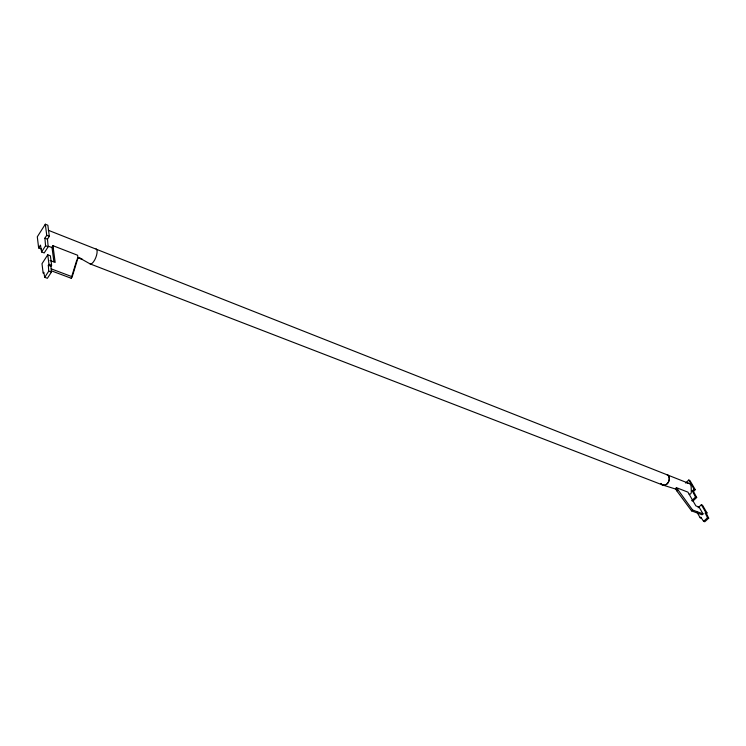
<?xml version="1.0" encoding="UTF-8"?>
<svg xmlns="http://www.w3.org/2000/svg" width="746" height="746" viewBox="0 0 746 746"><rect width="100%" height="100%" fill="white"/><g stroke="black" fill="none" stroke-linecap="round" stroke-linejoin="round"><path stroke-width="1.12" d="M51.232 270.77L71.206 278.258L76.67 260.447M71.206 278.258L72.213 276.757L77.994 257.855L77.593 255.244L52.947 245.676L51.968 247.187L53.889 261.706M38.643 247.961L40.471 245.098L41.58 251.962L44.182 252.95L48.173 246.758L47.474 239.205L49.32 236.323L47.865 225.236L45.31 224.22L37.3 236.799L38.643 247.961L41.217 248.95M41.58 251.962L45.571 245.76L44.891 238.198L46.737 235.316L45.31 224.22M47.763 254.796L42 263.711L43.156 273.241L43.8 272.253L44.732 277.316L47.38 278.295L51.399 272.141L50.961 266.294L51.614 265.287L50.383 255.794L47.763 254.796L48.975 264.289L48.322 265.296L48.751 271.143L44.732 277.316M77.015 259.338L77.994 257.855M676.445 487.679L675.484 488.593L676.725 490.765L691.607 510.889L702.07 514.805L703.04 513.91L699.095 507.112L695.887 505.891L687.905 492.136L676.445 487.679L692.586 509.975L703.04 513.91M676.725 490.765L677.685 489.852M685.593 483.026L688.745 480.032L689.901 480.489L695.272 489.674L693.463 491.381L692.307 490.924L694.116 489.217L695.272 489.674M691.617 500.725L695.533 497.06L696.689 497.507L692.782 501.172M691.607 510.889L692.586 509.975M698.107 507.765L701.333 504.762L702.499 505.201L707.012 512.931L706.378 513.518L705.212 513.08L705.847 512.493L707.012 512.931M696.811 511.952L700.158 517.752L700.792 517.164L703.599 521.351L704.765 521.78L708.7 518.162L706.378 513.518M703.599 521.351L707.534 517.724L708.7 518.162M689.099 483.492L48.266 230.253M700.158 517.752L701.324 518.19M48.751 271.143L51.399 272.141M51.176 268.849L72.213 276.757M48.975 264.289L51.614 265.287M48.322 265.296L50.961 266.294M50.057 260.485L55.176 262.424L52.947 245.676M45.571 245.76L48.173 246.758M77.798 257.584L82.125 259.254L79.57 257.976L90.098 263.888L662.653 484.993L676.734 489.395M48.555 246.264L52.891 247.942M44.891 238.198L47.474 239.205M46.737 235.316L49.32 236.323M688.745 480.032L694.116 489.217M701.333 504.762L705.847 512.493M693.463 491.381L696.689 497.507M692.307 490.924L695.533 497.06M705.212 513.08L707.534 517.724M660.956 483.473A5.679 4.28 -68.4 0 0 668.043 482.774A5.679 4.28 -68.4 0 0 666.961 474.54A5.679 4.28 -68.4 0 1 668.071 482.737A5.679 4.28 -68.4 0 1 660.984 483.436M687.122 483.361A4.896 3.758 -68.4 0 1 691.169 487.007L691.309 492.211A1.781 1.38 -68.6 0 1 689.183 494.216M96.085 248.856A8.094 2.947 -68.8 0 1 95.777 257.64A8.094 2.947 -68.8 0 1 90.098 263.888"/></g></svg>
